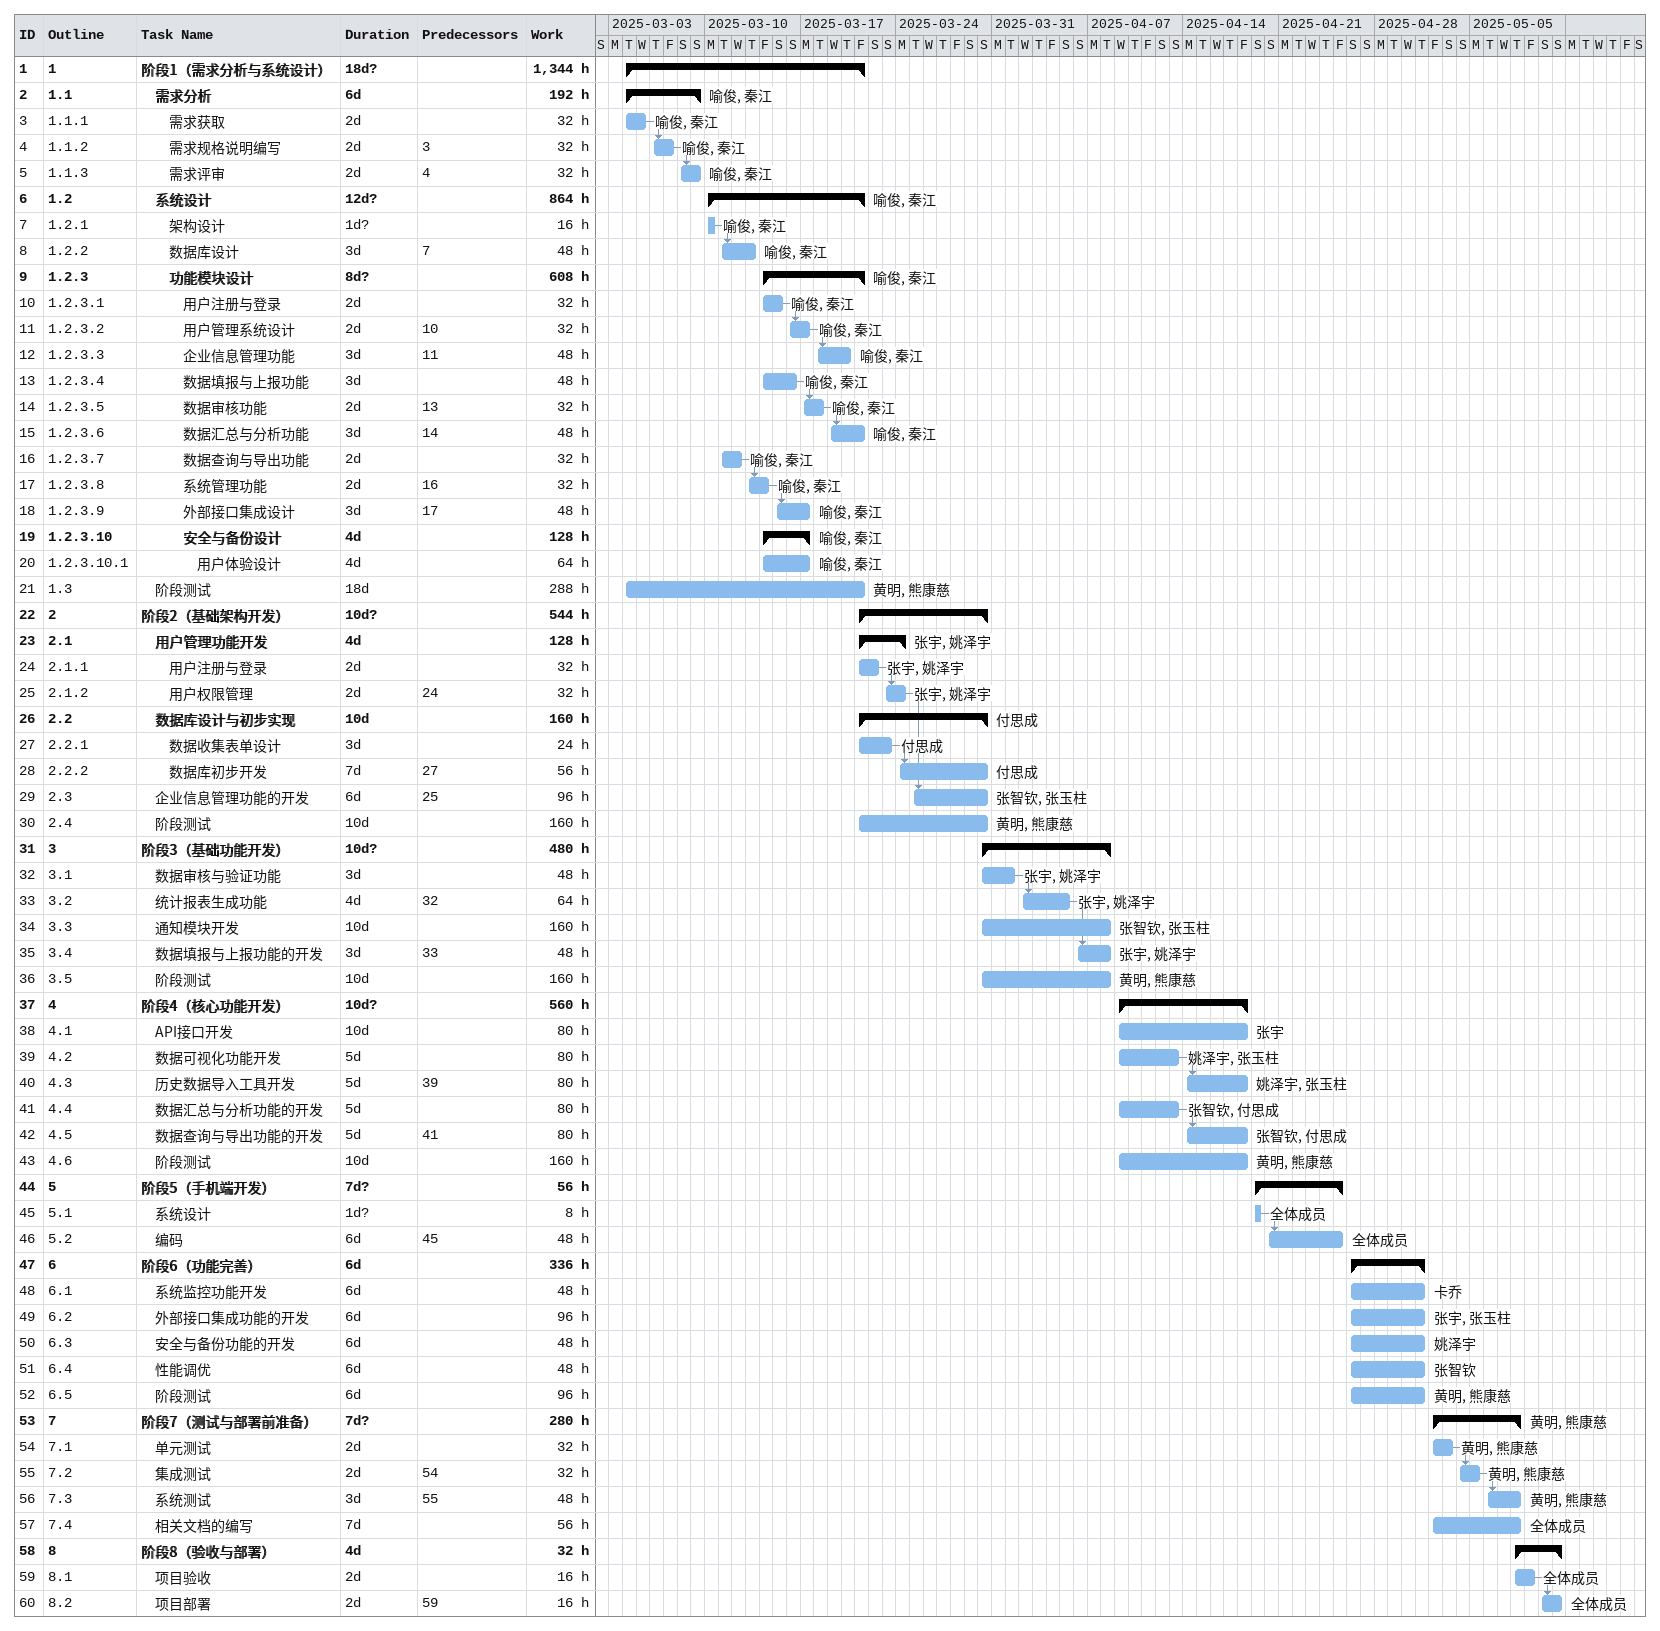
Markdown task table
| ID | WBS | Task | Duration | Start | Finish | Predecessors | Resources | Work (h) |
|---|---|---|---|---|---|---|---|---|
| 1 | 1 | **阶段1（需求分析与系统设计）** | 18d? | 2025-03-04 | 2025-03-21 |  |  | 1344 |
| 2 | 1.1 | **需求分析** | 6d | 2025-03-04 | 2025-03-09 |  | 喻俊, 秦江 | 192 |
| 3 | 1.1.1 | 需求获取 | 2d | 2025-03-04 | 2025-03-05 |  | 喻俊, 秦江 | 32 |
| 4 | 1.1.2 | 需求规格说明编写 | 2d | 2025-03-06 | 2025-03-07 | 3 | 喻俊, 秦江 | 32 |
| 5 | 1.1.3 | 需求评审 | 2d | 2025-03-08 | 2025-03-09 | 4 | 喻俊, 秦江 | 32 |
| 6 | 1.2 | **系统设计** | 12d? | 2025-03-10 | 2025-03-21 |  | 喻俊, 秦江 | 864 |
| 7 | 1.2.1 | 架构设计 | 1d? | 2025-03-10 | 2025-03-10 |  | 喻俊, 秦江 | 16 |
| 8 | 1.2.2 | 数据库设计 | 3d | 2025-03-11 | 2025-03-13 | 7 | 喻俊, 秦江 | 48 |
| 9 | 1.2.3 | **功能模块设计** | 8d? | 2025-03-14 | 2025-03-21 |  | 喻俊, 秦江 | 608 |
| 10 | 1.2.3.1 | 用户注册与登录 | 2d | 2025-03-14 | 2025-03-15 |  | 喻俊, 秦江 | 32 |
| 11 | 1.2.3.2 | 用户管理系统设计 | 2d | 2025-03-16 | 2025-03-17 | 10 | 喻俊, 秦江 | 32 |
| 12 | 1.2.3.3 | 企业信息管理功能 | 3d | 2025-03-18 | 2025-03-20 | 11 | 喻俊, 秦江 | 48 |
| 13 | 1.2.3.4 | 数据填报与上报功能 | 3d | 2025-03-14 | 2025-03-16 |  | 喻俊, 秦江 | 48 |
| 14 | 1.2.3.5 | 数据审核功能 | 2d | 2025-03-17 | 2025-03-18 | 13 | 喻俊, 秦江 | 32 |
| 15 | 1.2.3.6 | 数据汇总与分析功能 | 3d | 2025-03-19 | 2025-03-21 | 14 | 喻俊, 秦江 | 48 |
| 16 | 1.2.3.7 | 数据查询与导出功能 | 2d | 2025-03-11 | 2025-03-12 |  | 喻俊, 秦江 | 32 |
| 17 | 1.2.3.8 | 系统管理功能 | 2d | 2025-03-13 | 2025-03-14 | 16 | 喻俊, 秦江 | 32 |
| 18 | 1.2.3.9 | 外部接口集成设计 | 3d | 2025-03-15 | 2025-03-17 | 17 | 喻俊, 秦江 | 48 |
| 19 | 1.2.3.10 | **安全与备份设计** | 4d | 2025-03-14 | 2025-03-17 |  | 喻俊, 秦江 | 128 |
| 20 | 1.2.3.10.1 | 用户体验设计 | 4d | 2025-03-14 | 2025-03-17 |  | 喻俊, 秦江 | 64 |
| 21 | 1.3 | 阶段测试 | 18d | 2025-03-04 | 2025-03-21 |  | 黄明, 熊康慈 | 288 |
| 22 | 2 | **阶段2（基础架构开发）** | 10d? | 2025-03-21 | 2025-03-30 |  |  | 544 |
| 23 | 2.1 | **用户管理功能开发** | 4d | 2025-03-21 | 2025-03-24 |  | 张宇, 姚泽宇 | 128 |
| 24 | 2.1.1 | 用户注册与登录 | 2d | 2025-03-21 | 2025-03-22 |  | 张宇, 姚泽宇 | 32 |
| 25 | 2.1.2 | 用户权限管理 | 2d | 2025-03-23 | 2025-03-24 | 24 | 张宇, 姚泽宇 | 32 |
| 26 | 2.2 | **数据库设计与初步实现** | 10d | 2025-03-21 | 2025-03-30 |  | 付思成 | 160 |
| 27 | 2.2.1 | 数据收集表单设计 | 3d | 2025-03-21 | 2025-03-23 |  | 付思成 | 24 |
| 28 | 2.2.2 | 数据库初步开发 | 7d | 2025-03-24 | 2025-03-30 | 27 | 付思成 | 56 |
| 29 | 2.3 | 企业信息管理功能的开发 | 6d | 2025-03-25 | 2025-03-30 | 25 | 张智钦, 张玉柱 | 96 |
| 30 | 2.4 | 阶段测试 | 10d | 2025-03-21 | 2025-03-30 |  | 黄明, 熊康慈 | 160 |
| 31 | 3 | **阶段3（基础功能开发）** | 10d? | 2025-03-30 | 2025-04-08 |  |  | 480 |
| 32 | 3.1 | 数据审核与验证功能 | 3d | 2025-03-30 | 2025-04-01 |  | 张宇, 姚泽宇 | 48 |
| 33 | 3.2 | 统计报表生成功能 | 4d | 2025-04-02 | 2025-04-05 | 32 | 张宇, 姚泽宇 | 64 |
| 34 | 3.3 | 通知模块开发 | 10d | 2025-03-30 | 2025-04-08 |  | 张智钦, 张玉柱 | 160 |
| 35 | 3.4 | 数据填报与上报功能的开发 | 3d | 2025-04-06 | 2025-04-08 | 33 | 张宇, 姚泽宇 | 48 |
| 36 | 3.5 | 阶段测试 | 10d | 2025-03-30 | 2025-04-08 |  | 黄明, 熊康慈 | 160 |
| 37 | 4 | **阶段4（核心功能开发）** | 10d? | 2025-04-09 | 2025-04-18 |  |  | 560 |
| 38 | 4.1 | API接口开发 | 10d | 2025-04-09 | 2025-04-18 |  | 张宇 | 80 |
| 39 | 4.2 | 数据可视化功能开发 | 5d | 2025-04-09 | 2025-04-13 |  | 姚泽宇, 张玉柱 | 80 |
| 40 | 4.3 | 历史数据导入工具开发 | 5d | 2025-04-14 | 2025-04-18 | 39 | 姚泽宇, 张玉柱 | 80 |
| 41 | 4.4 | 数据汇总与分析功能的开发 | 5d | 2025-04-09 | 2025-04-13 |  | 张智钦, 付思成 | 80 |
| 42 | 4.5 | 数据查询与导出功能的开发 | 5d | 2025-04-14 | 2025-04-18 | 41 | 张智钦, 付思成 | 80 |
| 43 | 4.6 | 阶段测试 | 10d | 2025-04-09 | 2025-04-18 |  | 黄明, 熊康慈 | 160 |
| 44 | 5 | **阶段5（手机端开发）** | 7d? | 2025-04-19 | 2025-04-25 |  |  | 56 |
| 45 | 5.1 | 系统设计 | 1d? | 2025-04-19 | 2025-04-19 |  | 全体成员 | 8 |
| 46 | 5.2 | 编码 | 6d | 2025-04-20 | 2025-04-25 | 45 | 全体成员 | 48 |
| 47 | 6 | **阶段6（功能完善）** | 6d | 2025-04-26 | 2025-05-01 |  |  | 336 |
| 48 | 6.1 | 系统监控功能开发 | 6d | 2025-04-26 | 2025-05-01 |  | 卡乔 | 48 |
| 49 | 6.2 | 外部接口集成功能的开发 | 6d | 2025-04-26 | 2025-05-01 |  | 张宇, 张玉柱 | 96 |
| 50 | 6.3 | 安全与备份功能的开发 | 6d | 2025-04-26 | 2025-05-01 |  | 姚泽宇 | 48 |
| 51 | 6.4 | 性能调优 | 6d | 2025-04-26 | 2025-05-01 |  | 张智钦 | 48 |
| 52 | 6.5 | 阶段测试 | 6d | 2025-04-26 | 2025-05-01 |  | 黄明, 熊康慈 | 96 |
| 53 | 7 | **阶段7（测试与部署前准备）** | 7d? | 2025-05-02 | 2025-05-08 |  | 黄明, 熊康慈 | 280 |
| 54 | 7.1 | 单元测试 | 2d | 2025-05-02 | 2025-05-03 |  | 黄明, 熊康慈 | 32 |
| 55 | 7.2 | 集成测试 | 2d | 2025-05-04 | 2025-05-05 | 54 | 黄明, 熊康慈 | 32 |
| 56 | 7.3 | 系统测试 | 3d | 2025-05-06 | 2025-05-08 | 55 | 黄明, 熊康慈 | 48 |
| 57 | 7.4 | 相关文档的编写 | 7d | 2025-05-02 | 2025-05-08 |  | 全体成员 | 56 |
| 58 | 8 | **阶段8（验收与部署）** | 4d | 2025-05-08 | 2025-05-11 |  |  | 32 |
| 59 | 8.1 | 项目验收 | 2d | 2025-05-08 | 2025-05-09 |  | 全体成员 | 16 |
| 60 | 8.2 | 项目部署 | 2d | 2025-05-10 | 2025-05-11 | 59 | 全体成员 | 16 |
